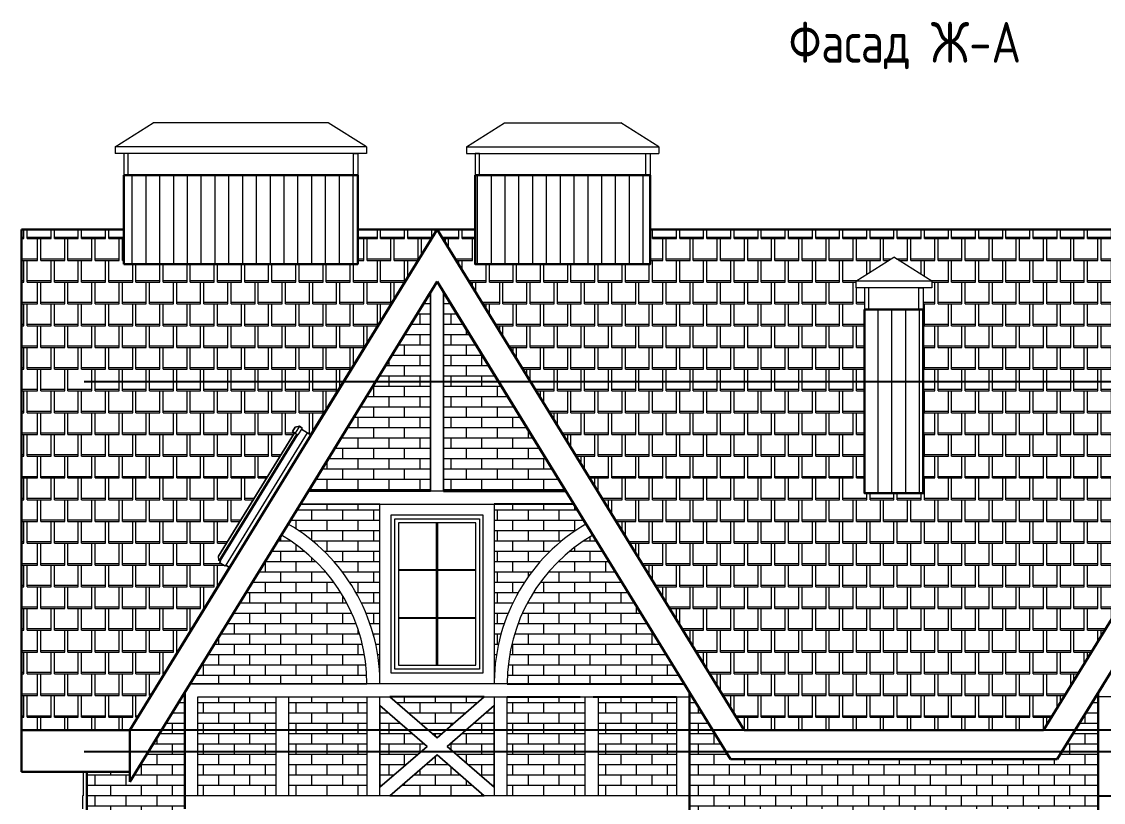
# Model space of a CAD drawing. Header units: millimetres. Extents: x -56498 to 234605, y -296269 to -29969.
# Drawn here: x 164464 to 174410, y -159582 to -152405 of the extents above; entities that cross this region are included whole.
import ezdxf
from ezdxf.enums import TextEntityAlignment as Align

# ---------------------------------------------------------------- set-up
doc = ezdxf.new("R2010")
doc.units = ezdxf.units.MM
doc.header["$LTSCALE"] = 100
for name, color, linetype, lineweight in [('0.3', 7, 'Continuous', 30), ('Примітки 0.09', 200, 'Continuous', 9), ('Тонкі 0.18', 142, 'Continuous', 18), ('Штрихування 0.09', 253, 'Continuous', 9)]:
    doc.layers.add(name, color=color, linetype=linetype, lineweight=lineweight)
doc.layers.add('ViewPorts', color=240, linetype='Continuous', plot=False)
doc.styles.add('SPDS', font='SPDS.shx', dxfattribs={"width": 0.9})
pattern_1 = [(0, (15, 0), (125, 200), [220, -30]), (0, (15, 15), (125, 200), [220, -30]), (90, (235, 0), (-125, 200), [200, -200]), (90, (265, 0), (-125, 200), [200, -200])]
pattern_2 = [(0, (0, -59400), (0, 94.83852), []), (90, (0, -59400), (-142.24, 94.83852), [94.83852, -94.83852])]

msp = doc.modelspace()

# ---------------------------------------------------------------- hatches: boundary and pattern name
at = {"layer": 'Штрихування 0.09', "ltscale": 0.75}
h = msp.add_hatch(dxfattribs=at)
h.set_pattern_fill('ANSI31', color=256, scale=40, angle=45, style=0)
h.paths.add_polyline_path([(175524.114, -153816.621), (175484.114, -153816.621), (174724.114, -153816.621), (174724.114, -154633.059), (175524.114, -154633.059)])
h.paths.add_polyline_path([(170244.143, -153816.621), (170204.143, -153816.621), (168634.143, -153816.621), (168634.143, -154633.059), (170244.143, -154633.059)])
h.paths.add_polyline_path([(179564.143, -153816.621), (179524.143, -153816.621), (177414.143, -153816.621), (177414.143, -154633.059), (179564.143, -154633.059)])
h.paths.add_polyline_path([(172754.128, -155051.904), (172714.128, -155051.904), (172214.128, -155051.904), (172214.128, -156740.209), (172754.128, -156740.209)])
h.paths.add_polyline_path([(167554.143, -153816.621), (167514.143, -153816.621), (165404.143, -153816.621), (165404.143, -154633.059), (167554.143, -154633.059)])
h = msp.add_hatch(dxfattribs=at)
h.set_pattern_fill('SQSHNGLE', color=256, scale=500, style=0, pattern_type=2)
h.set_pattern_definition(pattern_1)
h.paths.add_polyline_path([(166980.414, -156133.706), (167017.556, -156124.83), (167043.143, -156140.527), (167036.875, -156150.737), (167040.292, -156152.848), (167090.566, -156183.718), (167090.557, -156183.733), (167124.632, -156204.653), (168284.158, -154316.621), (167554.143, -154316.621), (167554.143, -154633.059), (165404.143, -154633.059), (165404.143, -154316.621), (164464.143, -154316.621), (164464.143, -158916.651), (165459.141, -158916.651), (166376.302, -157423.216), (166342.235, -157402.274), (166336.983, -157410.761), (166286.709, -157379.921), (166292.076, -157367.973), (166277.105, -157358.768), (166274.703, -157319.225), (166972.01, -156183.695), (166955.877, -156173.753)])
h = msp.add_hatch(dxfattribs=at)
h.set_pattern_fill('SQSHNGLE', color=256, scale=500, style=0, pattern_type=2)
h.set_pattern_definition(pattern_1)
h.paths.add_polyline_path([(176684.099, -154316.621), (175524.114, -154316.621), (175524.114, -154633.059), (174724.114, -154633.059), (174724.114, -154316.621), (172484.128, -154316.621), (170244.143, -154316.621), (170244.143, -154633.059), (168634.143, -154633.059), (168634.143, -154316.621), (168284.158, -154316.621), (171109.1, -158916.651), (172484.128, -158916.651), (173859.157, -158916.651)])
h.paths.add_polyline_path([(172754.128, -156740.209), (172214.128, -156740.209), (172214.128, -155051.904), (172214.128, -154851.904), (172134.128, -154851.904), (172134.128, -154791.904), (172484.128, -154570.887), (172834.128, -154791.904), (172834.128, -154851.904), (172754.128, -154851.904), (172754.128, -155051.904)], flags=16)
h.paths.add_polyline_path([(172155.772, -158495.554), (173023.698, -158495.554), (173023.698, -158141.777), (172155.772, -158141.777)], flags=24)
h.paths.add_polyline_path([(173131.001, -155531.785), (174088.217, -155531.785), (174088.217, -155172.499), (173131.001, -155172.499)], flags=24)
h = msp.add_hatch(dxfattribs=at)
h.set_pattern_fill('AR-BRSTD', color=256, scale=1.4, style=0)
h.set_pattern_definition(pattern_2)
h.paths.add_polyline_path([(168344.112, -154892.039), (168344.112, -156721.618), (169467.77, -156721.618)])
h.paths.add_polyline_path([(168224.13, -154892.08), (167100.546, -156721.618), (168224.13, -156721.618)])
h = msp.add_hatch(dxfattribs=at)
h.set_pattern_fill('AR-BRSTD', color=256, scale=1.4, style=0)
h.set_pattern_definition(pattern_2)
edge = h.paths.add_edge_path()
edge.add_line((166915.433, -157023.029), (167026.861, -156841.623))
edge.add_line((167026.861, -156841.623), (167759.134, -156841.623))
edge.add_line((167759.134, -156841.623), (167759.134, -158491.649))
edge.add_line((167759.134, -158491.649), (167753.1, -158346.14))
edge.add_line((167753.1, -158346.14), (167743.915, -158263.173))
edge.add_line((167743.915, -158263.173), (167731.825, -158187.043))
edge.add_line((167731.825, -158187.043), (167716.977, -158114.521))
edge.add_line((167716.977, -158114.521), (167701.257, -158051.092))
edge.add_line((167701.257, -158051.092), (167664.896, -157932.939))
edge.add_line((167664.896, -157932.939), (167620.189, -157818.075))
edge.add_line((167620.189, -157818.075), (167569.228, -157710.517))
edge.add_line((167569.228, -157710.517), (167485.761, -157566.871))
edge.add_line((167485.761, -157566.871), (167391.564, -157435.702))
edge.add_line((167391.564, -157435.702), (167270.076, -157298.374))
edge.add_line((167270.076, -157298.374), (167185.136, -157217.943))
edge.add_line((167185.136, -157217.943), (167073.202, -157127.182))
edge.add_line((167073.202, -157127.182), (166986.03, -157066.557))
edge.add_line((166986.03, -157066.557), (166914.182, -157025.075))
h = msp.add_hatch(dxfattribs=at)
h.set_pattern_fill('AR-BRSTD', color=256, scale=1.4, style=0)
h.set_pattern_definition(pattern_2)
h.paths.add_polyline_path([(169652.849, -157023.095), (169541.46, -156841.623), (168809.107, -156841.623), (168809.107, -158470.739, -0.26356999)])
h = msp.add_hatch(dxfattribs=at)
h.set_pattern_fill('AR-BRSTD', color=256, scale=1.4, style=0)
h.set_pattern_definition(pattern_2)
h.paths.add_polyline_path([(166852.602, -157125.352), (166059.126, -158417.364), (166013.505, -158491.649), (167639.337, -158491.649, 0.26734125)])
h = msp.add_hatch(dxfattribs=at)
h.set_pattern_fill('AR-BRSTD', color=256, scale=1.4, style=0)
h.set_pattern_definition(pattern_2)
h.paths.add_polyline_path([(169715.714, -157125.352, 0.00023301), (169714.441, -157126.091), (169626.333, -157181.298), (169546.066, -157239.082), (169457.646, -157312.298), (169387.143, -157379.134), (169323.609, -157447.074), (169262.185, -157521.2), (169191.179, -157620.038), (169139.713, -157709.181), (169075.865, -157826.414), (169022.536, -157956.053), (168974.699, -158114.315), (168947.907, -158247.813), (168933.124, -158377.264), (168928.979, -158491.649), (170554.759, -158491.649)])
at = {"layer": 'Штрихування 0.09'}
msp.add_hatch(color=256, dxfattribs=at).paths.add_polyline_path([(168629.172, -157881.609), (168629.172, -157891.589), (168639.152, -157891.589), (168639.152, -157881.609), (168629.172, -157881.609)], flags=0)
at = {"layer": 'Штрихування 0.09', "ltscale": 0.75}
h = msp.add_hatch(dxfattribs=at)
h.set_pattern_fill('AR-BRSTD', color=256, scale=1.4, style=0)
h.paths.add_polyline_path([(165870.297, -162096.587), (165227.916, -162096.587), (165227.916, -162116.592), (165870.297, -162116.592)], flags=17)
h.paths.add_polyline_path([(165816.871, -161386.599), (165281.342, -161386.599), (165549.144, -161665.882)], flags=17)
h.paths.add_polyline_path([(165870.297, -161266.617), (165227.916, -161266.617), (165227.916, -161346.605), (165870.297, -161346.605)], flags=17)
h.paths.add_polyline_path([(165227.916, -161442.351), (165227.916, -162000.841), (165495.644, -161721.634)], flags=17)
h.paths.add_polyline_path([(165549.144, -161777.385), (165281.342, -162056.593), (165816.871, -162056.593)], flags=17)
h.paths.add_polyline_path([(165870.297, -161442.351), (165602.569, -161721.634), (165870.297, -162000.841)], flags=17)
h.paths.add_polyline_path([(165939.166, -159641.645), (165964.153, -159641.645), (165964.153, -159521.588), (165964.153, -158572.014), (165459.141, -159394.328), (165459.141, -159301.809), (165064.128, -159301.809), (165064.128, -162116.592), (165094.128, -162116.592), (165094.128, -161266.617), (165084.148, -161266.617), (165084.148, -161226.623), (165144.102, -161226.623), (165939.166, -161226.623)])
h = msp.add_hatch(dxfattribs=at)
h.set_pattern_fill('AR-BRSTD', color=256, scale=1.4, style=0)
h.paths.add_polyline_path([(170484.171, -158611.631), (169766.664, -158611.631), (169766.664, -159521.588), (170484.171, -159521.588)])
h.paths.add_polyline_path([(169646.682, -158611.631), (168929.165, -158611.631), (168929.165, -159521.588), (169646.682, -159521.588)])
h.paths.add_polyline_path([(168809.107, -158691.019), (168375.777, -159066.647), (168809.107, -159442.201)])
h.paths.add_polyline_path([(168717.489, -158611.631), (167850.752, -158611.631), (168284.158, -158987.185)])
h.paths.add_polyline_path([(167759.134, -158691.019), (167759.134, -159442.201), (168192.54, -159066.647)])
h.paths.add_polyline_path([(168284.158, -159146.035), (167850.752, -159521.588), (168717.489, -159521.588)])
h.paths.add_polyline_path([(167639.152, -158611.631), (166921.634, -158611.631), (166921.634, -159521.588), (167639.152, -159521.588)])
h.paths.add_polyline_path([(166801.652, -158611.631), (166084.135, -158611.631), (166084.135, -159521.588), (166801.652, -159521.588)])
h = msp.add_hatch(dxfattribs=at)
h.set_pattern_fill('AR-BRSTD', color=256, scale=1.4, style=0)
h.paths.add_polyline_path([(174364.104, -158611.631), (174364.104, -158572.078), (173987.018, -159186.104), (172484.128, -159186.104), (170981.239, -159186.104), (170604.153, -158572.078), (170604.153, -160466.625), (170864.147, -160466.625), (170864.147, -159641.645), (171914.121, -159641.645), (171914.121, -160466.625), (173054.136, -160466.625), (173054.136, -159641.645), (174104.11, -159641.645), (174104.11, -160466.625), (174364.104, -160466.625), (174364.104, -159641.645), (174364.104, -159521.588)])
h.paths.add_polyline_path([(173054.136, -160466.625), (171914.121, -160466.625), (171914.121, -161291.604), (170864.147, -161291.604), (170864.147, -160466.625), (170604.153, -160466.625), (170604.153, -161416.614), (174364.104, -161416.614), (174364.104, -160466.625), (174104.11, -160466.625), (174104.11, -161291.604), (173054.136, -161291.604)])
h.paths.add_polyline_path([(172158.485, -160217.843), (173014.689, -160217.843), (173014.689, -159880.343), (172158.485, -159880.343)], flags=24)
h.paths.add_polyline_path([(172154.854, -160771.463), (172990.195, -160771.463), (172990.195, -160412.177), (172154.854, -160412.177)], flags=9)

# ---------------------------------------------------------------- linework, layer by layer
for p, q in [((168344.112, -156721.618), (169467.77, -156721.618)), ((167026.861, -156841.615), (166915.433, -157023.029)), ((169541.455, -156841.615), (168809.107, -156841.615)), ((169652.808, -157023.029), (169541.455, -156841.615)), ((166852.628, -157125.31), (166059.126, -158417.364)), ((170509.115, -158417.364), (169715.688, -157125.31)), ((166059.126, -158417.364), (165459.141, -159394.328)), ((168929.165, -158491.649), (170554.759, -158491.649)), ((170981.239, -159186.104), (170560.89, -158501.629)), ((168717.489, -158611.631), (167850.752, -158611.631)), ((168929.165, -158611.631), (169599.158, -158611.631)), ((169719.14, -158611.631), (170484.171, -158611.631)), ((165459.141, -159301.809), (165159.148, -159301.809)), ((165459.141, -159394.328), (165459.141, -159301.809)), ((165964.153, -159521.588), (165964.153, -159641.645)), ((170604.153, -159641.645), (170604.153, -159521.588)), ((174364.104, -159521.588), (175249.117, -159521.588))]:
    msp.add_line(p, q)
at = {"layer": '0.3'}
for p, q in [((164464.143, -154316.621), (164464.143, -158916.651)), ((165404.143, -154316.621), (164464.143, -154316.621)), ((164464.143, -154316.621), (164464.143, -158916.651)), ((165459.141, -158916.651), (168284.158, -154316.621)), ((167124.632, -156204.653), (168284.158, -154316.621)), ((168634.143, -154316.621), (167554.114, -154316.621)), ((168284.158, -154316.621), (171109.1, -158916.651)), ((168284.158, -154316.621), (171109.1, -158916.651)), ((172484.128, -154316.621), (170244.143, -154316.621)), ((172484.128, -154316.621), (174724.114, -154316.621)), ((176684.099, -154316.621), (173859.157, -158916.651)), ((176684.099, -154316.621), (173859.157, -158916.651)), ((168284.158, -154794.335), (165459.141, -159394.328)), ((170981.239, -159186.104), (168284.158, -154794.335)), ((173987.018, -159186.104), (176684.099, -154794.335)), ((168224.13, -154892.039), (167100.546, -156721.618)), ((169467.77, -156721.618), (168344.112, -154892.039)), ((165459.141, -158916.651), (166376.302, -157423.216)), ((173987.018, -159186.104), (174407.367, -158501.629)), ((165964.153, -159641.645), (165964.153, -158572.014)), ((165964.153, -158572.014), (165964.153, -159521.588)), ((170604.153, -158572.076), (170604.153, -161416.614)), ((170604.153, -159521.588), (170604.153, -158611.631)), ((174364.104, -158572.076), (174364.104, -161416.614)), ((174364.104, -159521.588), (174364.104, -158611.631)), ((164464.143, -158916.651), (165459.141, -158916.651)), ((164464.143, -158916.651), (165459.141, -158916.651)), ((164464.143, -159301.809), (164464.143, -158916.651)), ((165459.141, -158916.651), (165459.141, -159394.328)), ((171109.1, -158916.651), (172484.128, -158916.651)), ((171109.1, -158916.651), (172484.128, -158916.651)), ((173859.157, -158916.651), (172484.128, -158916.651)), ((173859.157, -158916.651), (172484.128, -158916.651)), ((172234.11, -159186.104), (170981.239, -159186.104)), ((172484.128, -159186.104), (170981.239, -159186.104)), ((172484.128, -159186.104), (173987.018, -159186.104)), ((172734.147, -159186.104), (173987.018, -159186.104)), ((165459.141, -159301.809), (164464.143, -159301.809)), ((165064.128, -159301.809), (165064.128, -164266.618)), ((165064.128, -159301.809), (165064.128, -165916.577)), ((174364.104, -159641.645), (174364.104, -159521.588))]:
    msp.add_line(p, q, dxfattribs=at)
for points in [[(165404.143, -154633.059), (167554.143, -154633.059), (167554.143, -153816.621), (165404.143, -153816.621)], [(168634.143, -153816.621), (170244.143, -153816.621), (170244.143, -154633.059), (168634.143, -154633.059)]]:
    msp.add_lwpolyline(points, close=True, dxfattribs=at)
at = {"layer": '0.3', "ltscale": 0.75}
msp.add_lwpolyline([(172214.128, -155051.904), (172754.128, -155051.904), (172754.128, -156740.209), (172214.128, -156740.209)], close=True, dxfattribs=at)
at = {"layer": 'ViewPorts'}
for p, q in [((179904.129, -155716.592), (165039.141, -155716.592)), ((179904.129, -158916.592), (165039.141, -158916.592)), ((179904.129, -159116.592), (165039.141, -159116.592))]:
    msp.add_line(p, q, dxfattribs=at)
at = {"layer": 'Тонкі 0.18', "ltscale": 0.75}
for p, q in [((165324.143, -153556.621), (165674.143, -153335.604)), ((167284.143, -153335.604), (165674.143, -153335.604)), ((167634.143, -153556.621), (167284.143, -153335.604)), ((168554.143, -153556.621), (168904.143, -153335.604)), ((168904.143, -153335.604), (169974.143, -153335.604)), ((170324.143, -153556.621), (169974.143, -153335.604)), ((167634.143, -153556.621), (165324.143, -153556.621)), ((165324.143, -153556.621), (165324.143, -153616.621)), ((167634.143, -153556.621), (167634.143, -153616.621)), ((168554.143, -153556.621), (170324.143, -153556.621)), ((168554.143, -153556.621), (168554.143, -153616.621)), ((170324.143, -153556.621), (170324.143, -153616.621)), ((167634.143, -153616.621), (165324.143, -153616.621)), ((168554.143, -153616.621), (170324.143, -153616.621)), ((172134.128, -154791.904), (172484.128, -154570.887)), ((172834.128, -154791.904), (172484.128, -154570.887)), ((172834.128, -154791.904), (172134.128, -154791.904)), ((172134.128, -154791.904), (172134.128, -154851.904)), ((172834.128, -154851.904), (172134.128, -154851.904)), ((172834.128, -154791.904), (172834.128, -154851.904))]:
    msp.add_line(p, q, dxfattribs=at)
at = {"layer": 'Тонкі 0.18'}
for p, q in [((168224.13, -156721.618), (168224.13, -154892.039)), ((168224.13, -154892.039), (168224.13, -156721.618)), ((168344.112, -154892.039), (168344.112, -156721.618)), ((168344.112, -156721.618), (168344.112, -154892.039)), ((167100.546, -156721.618), (168224.13, -156721.618)), ((169467.77, -156721.618), (167100.546, -156721.618)), ((167759.134, -156841.615), (167026.861, -156841.615)), ((167026.861, -156841.623), (169541.455, -156841.623)), ((167759.134, -158491.649), (167759.134, -156841.615)), ((167759.134, -158491.649), (167759.134, -156841.623)), ((168809.107, -156841.615), (168809.107, -158491.649)), ((168809.107, -156841.623), (168809.107, -158491.649)), ((167859.156, -156941.615), (167859.156, -158391.627)), ((168709.16, -156941.615), (167859.156, -156941.615)), ((168709.16, -158391.627), (168709.16, -156941.615)), ((167859.156, -158391.627), (168709.16, -158391.627)), ((166013.508, -158491.649), (167639.152, -158491.649)), ((170554.759, -158491.649), (166013.508, -158491.649)), ((166084.135, -158611.631), (166849.176, -158611.631)), ((166084.135, -159521.588), (166084.135, -158611.631)), ((166084.135, -159521.588), (166084.135, -158611.631)), ((166084.135, -158611.631), (170604.153, -158611.631)), ((166801.652, -158611.631), (166801.652, -159521.588)), ((166801.652, -158611.631), (166801.652, -159521.588)), ((166921.634, -159521.588), (166921.634, -158611.631)), ((166921.634, -159521.588), (166921.634, -158611.631)), ((166969.158, -158611.631), (167639.152, -158611.631)), ((167639.152, -158611.631), (167639.152, -159521.588)), ((167639.152, -158611.631), (167639.152, -159521.588)), ((167759.134, -159442.201), (167759.134, -158611.631)), ((167850.752, -158611.631), (168284.158, -158987.185)), ((168284.158, -158987.185), (167850.752, -158611.631)), ((168284.158, -158987.185), (168717.489, -158611.631)), ((168717.489, -158611.631), (168284.158, -158987.185)), ((168809.107, -158611.631), (168809.107, -158691.019)), ((168929.165, -159521.588), (168929.165, -158611.631)), ((168929.165, -159521.588), (168929.165, -158611.631)), ((169646.682, -159521.588), (169646.682, -158611.631)), ((169646.682, -159521.588), (169646.682, -158611.631)), ((169766.664, -158611.631), (169766.664, -159521.588)), ((169766.664, -158611.631), (169766.664, -159521.588)), ((170484.171, -158611.631), (170484.171, -159521.588)), ((170484.171, -158611.631), (170484.171, -159521.588)), ((178884.122, -158611.631), (174364.104, -158611.631)), ((168192.54, -159066.647), (167759.134, -158691.019)), ((167759.134, -158691.019), (167759.134, -159442.201)), ((167759.134, -158691.019), (168192.54, -159066.647)), ((168809.107, -158691.019), (168375.777, -159066.647)), ((168375.777, -159066.647), (168809.107, -158691.019)), ((168809.107, -159442.201), (168809.107, -158691.019)), ((168809.107, -158691.019), (168809.107, -159521.588)), ((167759.134, -159442.201), (168192.54, -159066.647)), ((168192.54, -159066.647), (167759.134, -159442.201)), ((168375.777, -159066.647), (168809.107, -159442.201)), ((168809.107, -159442.201), (168375.777, -159066.647)), ((168284.158, -159146.035), (167850.752, -159521.588)), ((167850.752, -159521.588), (168284.158, -159146.035)), ((168717.489, -159521.588), (168284.158, -159146.035)), ((168284.158, -159146.035), (168717.489, -159521.588)), ((170604.153, -159521.588), (165964.153, -159521.588)), ((166849.176, -159521.588), (166084.135, -159521.588)), ((167639.152, -159521.588), (166969.158, -159521.588)), ((167759.134, -159521.588), (167759.134, -159442.201)), ((167850.752, -159521.588), (168717.489, -159521.588)), ((169599.158, -159521.588), (168929.165, -159521.588)), ((170604.153, -159521.588), (169719.14, -159521.588)), ((170509.115, -159521.588), (169789.114, -159521.588)), ((174364.104, -159521.588), (179004.104, -159521.588))]:
    msp.add_line(p, q, dxfattribs=at)
at = {"layer": 'Тонкі 0.18', "ltscale": 0.75}
for points in [[(165404.143, -153816.621), (165444.143, -153816.621), (165444.143, -153616.621), (165404.143, -153616.621)], [(167554.143, -153816.621), (167514.143, -153816.621), (167514.143, -153616.621), (167554.143, -153616.621)], [(168634.143, -153816.621), (168674.143, -153816.621), (168674.143, -153616.621), (168634.143, -153616.621)], [(170244.143, -153816.621), (170204.143, -153816.621), (170204.143, -153616.621), (170244.143, -153616.621)], [(172214.128, -155051.904), (172254.128, -155051.904), (172254.128, -154851.904), (172214.128, -154851.904)], [(172754.128, -155051.904), (172714.128, -155051.904), (172714.128, -154851.904), (172754.128, -154851.904)]]:
    msp.add_lwpolyline(points, close=True, dxfattribs=at)
for centre, radius, start, end in [((166059.615, -158491.621), 1699.722, 0.7039401, 59.7676432), ((170508.701, -158491.621), 1699.722, 120.2323568, 179.2960599), ((166059.615, -158491.621), 1579.722, 359.9989987, 59.8689827), ((170508.701, -158491.621), 1579.722, 120.1310173, 180.0010013)]:
    msp.add_arc(centre, radius, start, end, dxfattribs=at)
at = {"layer": 'Штрихування 0.09'}
for p, q in [((166955.877, -156173.753), (166980.414, -156133.706)), ((166980.414, -156133.706), (166955.877, -156173.753)), ((167017.556, -156124.83), (166978.838, -156187.882)), ((166980.414, -156133.706), (167017.556, -156124.83)), ((167017.556, -156124.83), (166980.414, -156133.706)), ((167043.143, -156140.527), (167004.425, -156203.587)), ((167017.556, -156124.83), (167043.143, -156140.527)), ((167043.143, -156140.527), (167017.556, -156124.83)), ((167043.143, -156140.527), (167036.84, -156150.754)), ((167036.84, -156150.754), (167124.632, -156204.653)), ((167037.741, -156151.272), (167036.84, -156150.754)), ((167040.292, -156152.848), (167037.741, -156151.272)), ((167090.566, -156183.718), (167040.292, -156152.848)), ((166274.703, -157319.225), (166972.01, -156183.695)), ((166972.01, -156183.695), (166274.703, -157319.225)), ((166991.444, -156195.603), (166277.105, -157358.768)), ((167002.099, -156202.154), (166287.76, -157365.319)), ((167090.566, -156183.718), (166336.983, -157410.761)), ((166972.01, -156183.695), (166955.877, -156173.753)), ((166955.877, -156173.753), (166978.838, -156187.882)), ((166978.838, -156187.882), (167004.425, -156203.587)), ((167090.566, -156183.718), (167124.632, -156204.653)), ((167894.123, -158356.585), (167894.123, -156976.619)), ((167894.123, -156976.619), (168674.118, -156976.619)), ((167929.164, -157011.616), (167929.164, -158321.618)), ((168639.152, -157011.616), (167929.164, -157011.616)), ((168279.131, -157441.6), (168279.131, -157011.616)), ((168289.11, -157011.616), (168289.11, -157441.6)), ((168639.152, -158321.618), (168639.152, -157011.616)), ((168674.118, -156976.619), (168674.118, -158356.585)), ((166277.105, -157358.768), (166274.703, -157319.225)), ((166277.105, -157358.768), (166274.703, -157319.225)), ((166287.76, -157365.319), (166277.105, -157358.768)), ((166287.76, -157365.319), (166277.105, -157358.768)), ((166286.709, -157379.921), (166296.389, -157358.371)), ((166286.709, -157379.921), (166296.389, -157358.371)), ((166336.983, -157410.761), (166286.709, -157379.921)), ((166336.983, -157410.761), (166286.709, -157379.921)), ((166293.237, -157356.42), (166287.76, -157365.319)), ((166296.389, -157358.371), (166293.237, -157356.42)), ((166296.389, -157358.371), (166293.237, -157356.42)), ((166342.235, -157402.274), (166336.983, -157410.761)), ((166376.302, -157423.216), (166342.235, -157402.274)), ((166342.235, -157402.274), (166376.302, -157423.216)), ((167929.164, -157441.6), (168279.131, -157441.6)), ((168279.131, -157441.6), (168279.131, -157451.655)), ((168289.11, -157451.655), (168289.11, -157441.6)), ((168289.11, -157441.6), (168639.152, -157441.6)), ((168279.131, -157451.655), (167929.164, -157451.655)), ((168279.131, -157881.609), (168279.131, -157451.655)), ((168289.11, -157451.655), (168289.11, -157881.609)), ((168639.152, -157451.655), (168289.11, -157451.655)), ((167929.164, -157881.609), (168279.131, -157881.609)), ((168279.131, -157891.589), (167929.164, -157891.589)), ((168279.131, -157881.609), (168279.131, -157891.589)), ((168279.131, -158321.618), (168279.131, -157891.589)), ((168289.11, -157891.589), (168289.11, -157881.609)), ((168289.11, -157881.609), (168639.152, -157881.609)), ((168289.11, -157891.589), (168289.11, -158321.618)), ((168639.152, -157891.589), (168289.11, -157891.589)), ((167929.164, -158321.618), (168639.152, -158321.618)), ((168674.118, -158356.585), (167894.123, -158356.585)), ((165029.086, -159301.809), (165029.086, -159521.588)), ((165029.086, -159521.588), (165024.134, -159521.588)), ((165024.134, -159521.588), (165024.134, -159641.645))]:
    msp.add_line(p, q, dxfattribs=at)

# ---------------------------------------------------------------- texts
at = {"layer": 'Примітки 0.09', "ltscale": 0.75, "style": 'SPDS'}
msp.add_text('Фасад Ж-А', height=375, dxfattribs=at).set_placement((172585.912, -152782.503), align=Align.CENTER)

doc.saveas('drawing.dxf')
